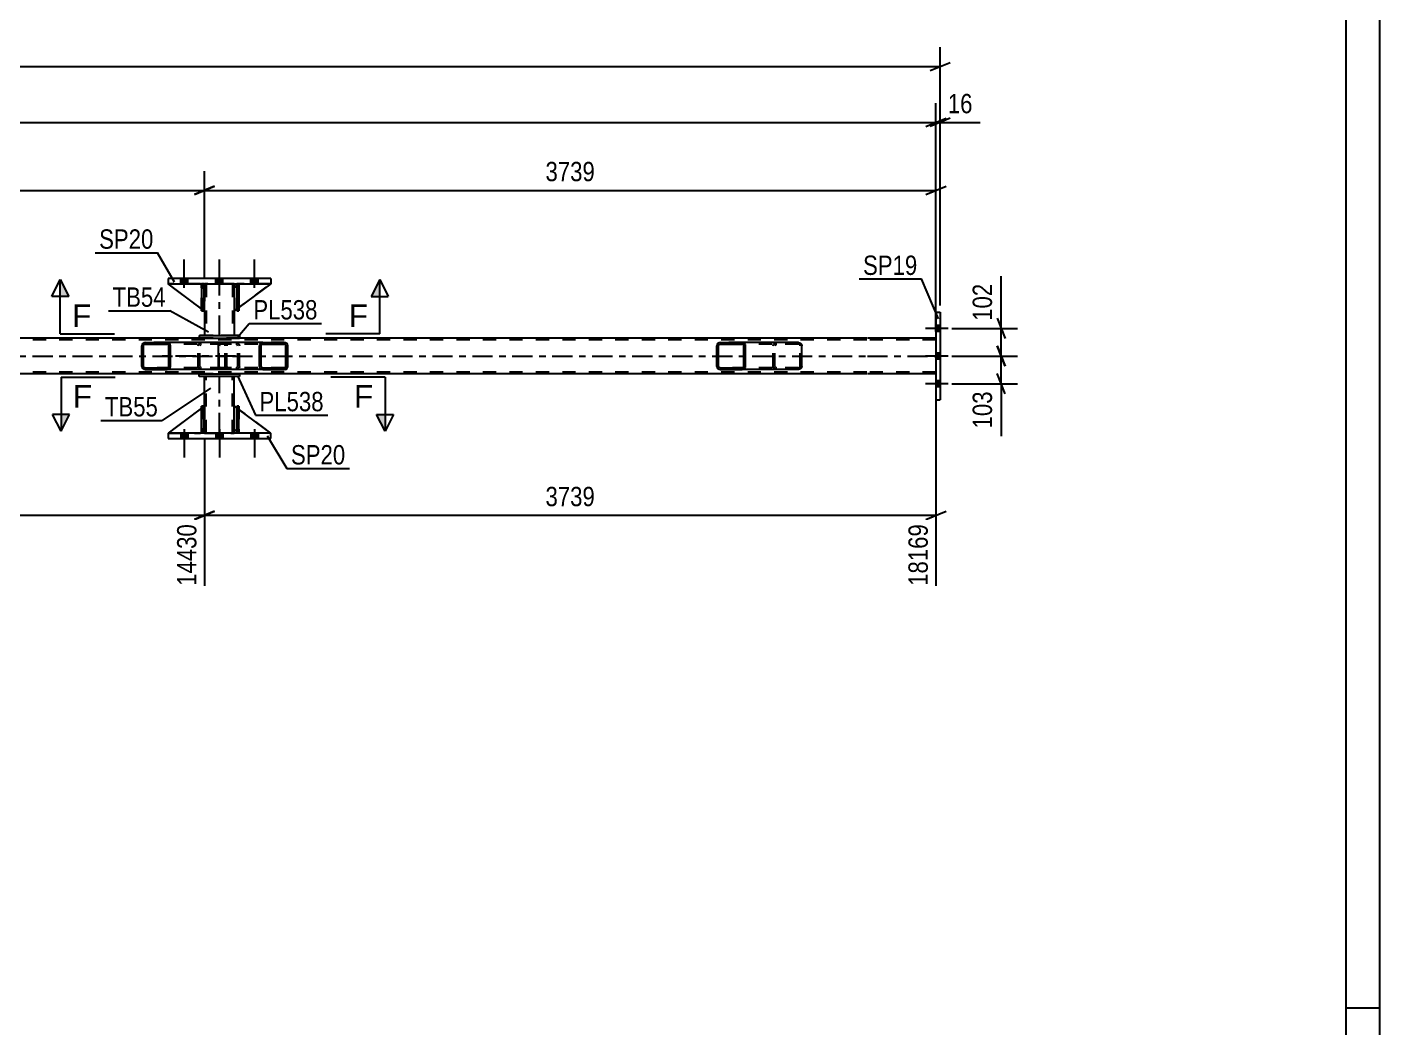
# Model space of a CAD drawing. Header units: millimetres. Extents: x 0 to 841, y 0 to 594.
# Drawn here: x 640.7 to 841, y 146.1 to 294.2 of the extents above; entities that cross this region are included whole.
import ezdxf

# ---------------------------------------------------------------- set-up
doc = ezdxf.new("R2010")
doc.units = ezdxf.units.MM
doc.linetypes.add('DXK_LINE_DOT2', pattern=[3.9198, 1.9599, -1.9599])
doc.linetypes.add('DXK_LINE_DOT3', pattern=[5.9187, 2.979, -0.9799, 0.9799, -0.9799])
doc.styles.add('Arial', font='ARIAL.TTF', dxfattribs={"height": 0.2})
doc.styles.add('Arial Narrow', font='ARIALN.TTF', dxfattribs={"height": 0.2})

# ---------------------------------------------------------------- blocks, each defined once
blk = doc.blocks.new('Unknown-814735532-1133')
at = {"color": 5, "linetype": 'Continuous'}
for p, q in [((841, 0), (841, 594)), ((836, 5), (836, 589)), ((841, 149), (836, 149))]:
    blk.add_line(p, q, dxfattribs=at)
blk = doc.blocks.new('Part-814735532-2934 - 2738')
at = {"color": 7, "linetype": 'DXK_LINE_DOT2'}
for p, q in [((671.75, 255.59), (671.75, 256.19)), ((671.75, 256.19), (671.75, 256.19)), ((671.75, 256.19), (671.75, 252.19)), ((672.07, 256.19), (671.75, 256.19)), ((671.75, 252.19), (671.75, 255.59)), ((671.75, 255.59), (672.07, 255.59)), ((672.07, 255.59), (672.07, 256.19)), ((672.07, 252.19), (672.07, 256.19)), ((672.07, 255.59), (672.07, 252.19)), ((671.75, 252.19), (672.07, 252.19))]:
    blk.add_line(p, q, dxfattribs=at)
blk = doc.blocks.new('Part-814735532-2932 - 2738')
at = {"color": 2, "linetype": 'Continuous'}
for p, q in [((672.07, 256.19), (671.75, 256.19)), ((671.75, 256.19), (671.75, 252.19)), ((672.07, 256.19), (672.07, 256.19)), ((672.07, 256.19), (672.07, 252.19)), ((672.07, 252.19), (671.75, 252.19))]:
    blk.add_line(p, q, dxfattribs=at)
at = {"color": 7, "linetype": 'DXK_LINE_DOT2'}
for p, q in [((671.75, 255.59), (671.75, 256.19)), ((672.07, 255.59), (671.75, 255.59)), ((671.75, 255.59), (671.75, 252.19)), ((672.07, 255.59), (672.07, 256.19)), ((672.07, 256.19), (672.07, 256.19)), ((672.07, 252.19), (672.07, 255.59))]:
    blk.add_line(p, q, dxfattribs=at)
blk = doc.blocks.new('Part-814735532-2886 - 2738')
at = {"linetype": 'Continuous'}
h = blk.add_hatch(dxfattribs=at)
h.set_pattern_fill('', scale=0.7, style=0, pattern_type=0)
h.set_pattern_definition([(45, (679.2664, 247.2125), (-1.57154, 1.57154), [])])
h.paths.add_polyline_path([(679.3, 247.03), (679.27, 247.21), (679.16, 247.37), (678.99, 247.47), (678.8, 247.51), (675.62, 247.51), (675.43, 247.47), (675.26, 247.37), (675.15, 247.21), (675.11, 247.03), (675.11, 243.99), (675.15, 243.81), (675.26, 243.65), (675.43, 243.55), (675.62, 243.51), (678.8, 243.51), (678.99, 243.55), (679.16, 243.65), (679.27, 243.81), (679.3, 243.99)])
h.paths.add_polyline_path([(679.03, 243.9), (678.98, 243.82), (678.9, 243.77), (678.8, 243.75), (675.62, 243.75), (675.52, 243.77), (675.44, 243.82), (675.39, 243.9), (675.37, 243.99), (675.37, 247.03), (675.39, 247.12), (675.44, 247.2), (675.52, 247.25), (675.62, 247.27), (678.8, 247.27), (678.9, 247.25), (678.98, 247.2), (679.03, 247.12), (679.05, 247.03), (679.05, 243.99)])
at = {"color": 2, "linetype": 'Continuous'}
for p, q in [((669.05, 247.03), (669.07, 247.21)), ((669.05, 243.99), (669.05, 247.03)), ((669.07, 247.21), (669.13, 247.37)), ((669.13, 247.37), (669.21, 247.47)), ((669.21, 247.47), (669.32, 247.51)), ((675.62, 247.51), (669.32, 247.51)), ((675.15, 247.21), (675.11, 247.03)), ((675.11, 243.99), (675.11, 247.03)), ((675.37, 247.03), (675.39, 247.12)), ((675.37, 243.99), (675.37, 247.03)), ((675.39, 247.12), (675.44, 247.2)), ((675.62, 247.51), (675.43, 247.47)), ((675.44, 247.2), (675.52, 247.25)), ((675.52, 247.25), (675.62, 247.27)), ((675.62, 247.51), (678.8, 247.51)), ((675.62, 247.27), (678.8, 247.27)), ((678.99, 247.47), (678.8, 247.51)), ((678.8, 247.27), (678.9, 247.25)), ((678.9, 247.25), (678.98, 247.2)), ((678.98, 247.2), (679.03, 247.12)), ((679.03, 247.12), (679.05, 247.03)), ((679.05, 243.99), (679.05, 247.03)), ((679.3, 247.03), (679.27, 247.21)), ((679.3, 243.99), (679.3, 247.03)), ((669.07, 243.81), (669.05, 243.99)), ((669.13, 243.65), (669.07, 243.81)), ((669.21, 243.55), (669.13, 243.65)), ((669.32, 243.51), (669.21, 243.55)), ((675.62, 243.51), (669.32, 243.51)), ((675.11, 243.99), (675.15, 243.81)), ((675.39, 243.9), (675.37, 243.99)), ((675.44, 243.82), (675.39, 243.9)), ((675.43, 243.55), (675.62, 243.51)), ((675.52, 243.77), (675.44, 243.82)), ((675.62, 243.75), (675.52, 243.77)), ((675.62, 243.75), (678.8, 243.75)), ((675.62, 243.51), (678.8, 243.51)), ((678.9, 243.77), (678.8, 243.75)), ((678.8, 243.51), (678.99, 243.55)), ((678.98, 243.82), (678.9, 243.77)), ((679.03, 243.9), (678.98, 243.82)), ((679.05, 243.99), (679.03, 243.9)), ((679.27, 243.81), (679.3, 243.99))]:
    blk.add_line(p, q, dxfattribs=at)
at = {"color": 7, "linetype": 'DXK_LINE_DOT2'}
for p, q in [((669.19, 247.12), (669.18, 247.03)), ((669.18, 243.99), (669.18, 247.03)), ((669.22, 247.2), (669.19, 247.12)), ((669.27, 247.25), (669.22, 247.2)), ((669.32, 247.27), (669.27, 247.25)), ((678.8, 247.27), (669.32, 247.27)), ((670.31, 247.27), (670.31, 247.51)), ((671.65, 247.51), (671.84, 247.47)), ((671.75, 247.25), (671.65, 247.27)), ((671.83, 247.2), (671.75, 247.25)), ((671.88, 247.12), (671.83, 247.2)), ((671.9, 247.03), (671.88, 247.12)), ((671.9, 243.99), (671.9, 247.03)), ((672.12, 247.21), (672.15, 247.03)), ((672.15, 243.99), (672.15, 247.03)), ((678.8, 247.51), (675.62, 247.51)), ((669.18, 243.99), (669.19, 243.9)), ((669.19, 243.9), (669.22, 243.82)), ((669.22, 243.82), (669.27, 243.77)), ((669.27, 243.77), (669.32, 243.75)), ((678.8, 243.75), (669.32, 243.75)), ((670.31, 243.51), (670.31, 243.75)), ((671.65, 243.75), (671.75, 243.77)), ((671.84, 243.55), (671.65, 243.51)), ((671.75, 243.77), (671.83, 243.82)), ((671.83, 243.82), (671.88, 243.9)), ((671.88, 243.9), (671.9, 243.99)), ((672.15, 243.99), (672.12, 243.81)), ((678.8, 243.51), (675.62, 243.51))]:
    blk.add_line(p, q, dxfattribs=at)
for centre, start, end in [((671.67, 247.01), 23.8494, 68.8059), ((671.67, 244), 291.1941, 336.1506)]:
    blk.add_arc(centre, 0.492, start, end, dxfattribs=at)
at = {"color": 2, "linetype": 'Continuous'}
for centre, start, end in [((675.6, 247.01), 111.1941, 156.1506), ((678.82, 247.01), 23.8494, 68.8059), ((675.6, 244), 203.8494, 248.8059), ((678.82, 244), 291.1941, 336.1506)]:
    blk.add_arc(centre, 0.492, start, end, dxfattribs=at)
blk = doc.blocks.new('Part-814735532-2838 - 2738')
at = {"color": 2, "linetype": 'Continuous'}
for p, q in [((666.99, 256.19), (666.99, 255.59)), ((671.39, 256.19), (671.39, 255.59)), ((666.99, 252.19), (666.99, 248.55)), ((671.39, 252.19), (671.39, 248.55))]:
    blk.add_line(p, q, dxfattribs=at)
at = {"color": 7, "linetype": 'DXK_LINE_DOT2'}
for p, q in [((671.39, 256.19), (666.99, 256.19)), ((666.99, 255.59), (666.99, 252.19)), ((667.23, 256.19), (667.23, 248.55)), ((671.15, 256.19), (671.15, 248.55)), ((671.39, 255.59), (671.39, 252.19)), ((671.39, 248.55), (666.99, 248.55))]:
    blk.add_line(p, q, dxfattribs=at)
at = {"color": 7, "linetype": 'DXK_LINE_DOT3'}
blk.add_line((669.19, 248.55), (669.19, 256.19), dxfattribs=at)
blk = doc.blocks.new('Part-814735532-2853 - 2738')
at = {"linetype": 'Continuous'}
h = blk.add_hatch(dxfattribs=at)
h.set_pattern_fill('', scale=0.7, style=0, pattern_type=0)
h.set_pattern_definition([(45, (747.0559, 247.2125), (-1.57154, 1.57154), [])])
h.paths.add_polyline_path([(747.09, 247.03), (747.06, 247.21), (746.95, 247.37), (746.78, 247.47), (746.58, 247.51), (743.35, 247.51), (743.15, 247.47), (742.99, 247.37), (742.88, 247.21), (742.84, 247.03), (742.84, 243.99), (742.88, 243.81), (742.99, 243.65), (743.15, 243.55), (743.35, 243.51), (746.58, 243.51), (746.78, 243.55), (746.95, 243.65), (747.06, 243.81), (747.09, 243.99)])
h.paths.add_polyline_path([(746.82, 243.9), (746.76, 243.82), (746.68, 243.77), (746.58, 243.75), (743.35, 243.75), (743.25, 243.77), (743.17, 243.82), (743.11, 243.9), (743.09, 243.99), (743.09, 247.03), (743.11, 247.12), (743.17, 247.2), (743.25, 247.25), (743.35, 247.27), (746.58, 247.27), (746.68, 247.25), (746.76, 247.2), (746.82, 247.12), (746.84, 247.03), (746.84, 243.99)])
at = {"color": 2, "linetype": 'Continuous'}
for p, q in [((742.88, 247.21), (742.84, 247.03)), ((742.84, 243.99), (742.84, 247.03)), ((743.09, 247.03), (743.11, 247.12)), ((743.09, 243.99), (743.09, 247.03)), ((743.11, 247.12), (743.17, 247.2)), ((743.35, 247.51), (743.15, 247.47)), ((743.17, 247.2), (743.25, 247.25)), ((743.25, 247.25), (743.35, 247.27)), ((743.35, 247.51), (746.58, 247.51)), ((743.35, 247.27), (746.58, 247.27)), ((754.93, 247.51), (746.58, 247.51)), ((746.78, 247.47), (746.58, 247.51)), ((746.58, 247.27), (746.68, 247.25)), ((746.68, 247.25), (746.76, 247.2)), ((746.76, 247.2), (746.82, 247.12)), ((746.82, 247.12), (746.84, 247.03)), ((746.84, 243.99), (746.84, 247.03)), ((747.09, 247.03), (747.06, 247.21)), ((747.09, 243.99), (747.09, 247.03)), ((754.93, 247.51), (755.13, 247.47)), ((755.41, 247.21), (755.44, 247.03)), ((755.44, 243.99), (755.44, 247.03)), ((742.84, 243.99), (742.88, 243.81)), ((743.11, 243.9), (743.09, 243.99)), ((743.17, 243.82), (743.11, 243.9)), ((743.15, 243.55), (743.35, 243.51)), ((743.25, 243.77), (743.17, 243.82)), ((743.35, 243.75), (743.25, 243.77)), ((743.35, 243.75), (746.58, 243.75)), ((743.35, 243.51), (746.58, 243.51)), ((746.68, 243.77), (746.58, 243.75)), ((746.58, 243.51), (746.78, 243.55)), ((754.93, 243.51), (746.58, 243.51)), ((746.76, 243.82), (746.68, 243.77)), ((746.82, 243.9), (746.76, 243.82)), ((746.84, 243.99), (746.82, 243.9)), ((747.06, 243.81), (747.09, 243.99)), ((755.13, 243.55), (754.93, 243.51)), ((755.44, 243.99), (755.41, 243.81))]:
    blk.add_line(p, q, dxfattribs=at)
at = {"color": 7, "linetype": 'DXK_LINE_DOT2'}
for p, q in [((746.58, 247.51), (743.35, 247.51)), ((754.93, 247.27), (743.35, 247.27)), ((751.19, 247.03), (751.23, 247.21)), ((751.19, 243.99), (751.19, 247.03)), ((751.46, 247.12), (751.44, 247.03)), ((751.44, 243.99), (751.44, 247.03)), ((751.52, 247.2), (751.46, 247.12)), ((751.5, 247.47), (751.7, 247.51)), ((751.52, 247.2), (751.54, 247.21)), ((751.54, 247.21), (751.6, 247.25)), ((751.6, 247.25), (751.7, 247.27)), ((755.03, 247.25), (754.93, 247.27)), ((755.11, 247.2), (755.03, 247.25)), ((755.17, 247.12), (755.11, 247.2)), ((755.19, 247.03), (755.17, 247.12)), ((755.19, 243.99), (755.19, 247.03)), ((754.93, 243.75), (743.35, 243.75)), ((746.58, 243.51), (743.35, 243.51)), ((751.23, 243.81), (751.19, 243.99)), ((751.44, 243.99), (751.46, 243.9)), ((751.46, 243.9), (751.52, 243.82)), ((751.7, 243.51), (751.5, 243.55)), ((751.52, 243.82), (751.6, 243.77)), ((751.6, 243.77), (751.7, 243.75)), ((754.93, 243.75), (755.03, 243.77)), ((755.03, 243.77), (755.11, 243.82)), ((755.11, 243.82), (755.17, 243.9)), ((755.17, 243.9), (755.19, 243.99))]:
    blk.add_line(p, q, dxfattribs=at)
at = {"color": 2, "linetype": 'Continuous'}
for centre, start, end in [((743.33, 247.01), 110.7583, 155.68), ((746.6, 247.01), 24.32, 69.2417), ((754.95, 247.01), 24.32, 69.2417), ((743.33, 244.01), 204.32, 249.2417), ((746.6, 244.01), 290.7583, 335.68), ((754.95, 244.01), 290.7583, 335.68)]:
    blk.add_arc(centre, 0.496, start, end, dxfattribs=at)
at = {"color": 7, "linetype": 'DXK_LINE_DOT2'}
for centre, start, end in [((751.68, 247.01), 110.7583, 155.68), ((751.68, 244.01), 204.32, 249.2417)]:
    blk.add_arc(centre, 0.496, start, end, dxfattribs=at)
blk = doc.blocks.new('Part-814735532-2857 - 2738')
at = {"linetype": 'Continuous'}
h = blk.add_hatch(dxfattribs=at)
h.set_pattern_fill('', scale=0.7, style=0, pattern_type=0)
h.set_pattern_definition([(45, (661.9217, 247.2125), (-1.57154, 1.57154), [])])
h.paths.add_polyline_path([(661.96, 247.03), (661.92, 247.21), (661.81, 247.37), (661.65, 247.47), (661.45, 247.51), (658.21, 247.51), (658.02, 247.47), (657.85, 247.37), (657.74, 247.21), (657.7, 247.03), (657.7, 243.99), (657.74, 243.81), (657.85, 243.65), (658.02, 243.55), (658.21, 243.51), (661.45, 243.51), (661.65, 243.55), (661.81, 243.65), (661.92, 243.81), (661.96, 243.99)])
h.paths.add_polyline_path([(661.69, 243.9), (661.63, 243.82), (661.55, 243.77), (661.45, 243.75), (658.21, 243.75), (658.12, 243.77), (658.03, 243.82), (657.98, 243.9), (657.96, 243.99), (657.96, 247.03), (657.98, 247.12), (658.03, 247.2), (658.12, 247.25), (658.21, 247.27), (661.45, 247.27), (661.55, 247.25), (661.63, 247.2), (661.69, 247.12), (661.71, 247.03), (661.71, 243.99)])
at = {"color": 2, "linetype": 'Continuous'}
for p, q in [((657.74, 247.21), (657.7, 247.03)), ((657.7, 243.99), (657.7, 247.03)), ((657.96, 247.03), (657.98, 247.12)), ((657.96, 243.99), (657.96, 247.03)), ((657.98, 247.12), (658.03, 247.2)), ((658.21, 247.51), (658.02, 247.47)), ((658.03, 247.2), (658.12, 247.25)), ((658.12, 247.25), (658.21, 247.27)), ((658.21, 247.51), (661.45, 247.51)), ((658.21, 247.27), (661.45, 247.27)), ((669.32, 247.51), (661.45, 247.51)), ((661.65, 247.47), (661.45, 247.51)), ((661.45, 247.27), (661.55, 247.25)), ((661.55, 247.25), (661.63, 247.2)), ((661.63, 247.2), (661.69, 247.12)), ((661.69, 247.12), (661.71, 247.03)), ((661.71, 243.99), (661.71, 247.03)), ((661.96, 247.03), (661.92, 247.21)), ((661.96, 243.99), (661.96, 247.03)), ((657.7, 243.99), (657.74, 243.81)), ((657.98, 243.9), (657.96, 243.99)), ((658.03, 243.82), (657.98, 243.9)), ((658.02, 243.55), (658.21, 243.51)), ((658.12, 243.77), (658.03, 243.82)), ((658.21, 243.75), (658.12, 243.77)), ((658.21, 243.75), (661.45, 243.75)), ((658.21, 243.51), (661.45, 243.51)), ((661.55, 243.77), (661.45, 243.75)), ((661.45, 243.51), (661.65, 243.55)), ((669.32, 243.51), (661.45, 243.51)), ((661.63, 243.82), (661.55, 243.77)), ((661.69, 243.9), (661.63, 243.82)), ((661.71, 243.99), (661.69, 243.9)), ((661.92, 243.81), (661.96, 243.99))]:
    blk.add_line(p, q, dxfattribs=at)
at = {"color": 7, "linetype": 'DXK_LINE_DOT2'}
for p, q in [((661.45, 247.51), (658.21, 247.51)), ((669.8, 247.27), (658.21, 247.27)), ((666.05, 247.03), (666.09, 247.21)), ((666.05, 243.99), (666.05, 247.03)), ((666.33, 247.12), (666.31, 247.03)), ((666.31, 243.99), (666.31, 247.03)), ((666.38, 247.2), (666.33, 247.12)), ((666.37, 247.47), (666.56, 247.51)), ((666.47, 247.25), (666.38, 247.2)), ((666.56, 247.27), (666.47, 247.25)), ((669.8, 247.51), (669.32, 247.51)), ((669.8, 247.51), (669.99, 247.47)), ((669.9, 247.25), (669.8, 247.27)), ((669.98, 247.2), (669.9, 247.25)), ((670.03, 247.12), (669.98, 247.2)), ((670.05, 247.03), (670.03, 247.12)), ((670.05, 243.99), (670.05, 247.03)), ((670.27, 247.21), (670.31, 247.03)), ((670.31, 243.99), (670.31, 247.03)), ((669.8, 243.75), (658.21, 243.75)), ((661.45, 243.51), (658.21, 243.51)), ((666.09, 243.81), (666.05, 243.99)), ((666.31, 243.99), (666.33, 243.9)), ((666.33, 243.9), (666.38, 243.82)), ((666.56, 243.51), (666.37, 243.55)), ((666.38, 243.82), (666.47, 243.77)), ((666.47, 243.77), (666.56, 243.75)), ((669.8, 243.51), (669.32, 243.51)), ((669.8, 243.75), (669.9, 243.77)), ((669.99, 243.55), (669.8, 243.51)), ((669.9, 243.77), (669.98, 243.82)), ((669.98, 243.82), (670.03, 243.9)), ((670.03, 243.9), (670.05, 243.99)), ((670.31, 243.99), (670.27, 243.81))]:
    blk.add_line(p, q, dxfattribs=at)
at = {"color": 7, "linetype": 'DXK_LINE_DOT3'}
blk.add_line((671.6, 245.51), (659.83, 245.51), dxfattribs=at)
at = {"color": 2, "linetype": 'Continuous'}
for centre, start, end in [((658.2, 247.01), 110.7583, 155.68), ((661.47, 247.01), 24.32, 69.2417), ((658.2, 244.01), 204.32, 249.2417), ((661.47, 244.01), 290.7583, 335.68)]:
    blk.add_arc(centre, 0.496, start, end, dxfattribs=at)
at = {"color": 7, "linetype": 'DXK_LINE_DOT2'}
for centre, start, end in [((666.54, 247.01), 110.7583, 155.68), ((669.82, 247.01), 24.32, 69.2417), ((666.54, 244.01), 204.32, 249.2417), ((669.82, 244.01), 290.7583, 335.68)]:
    blk.add_arc(centre, 0.496, start, end, dxfattribs=at)
blk = doc.blocks.new('Part-814735532-2913 - 2738')
at = {"color": 2, "linetype": 'Continuous'}
for p, q in [((775.26, 252.01), (775.9, 252.01)), ((775.26, 252.01), (775.26, 239.01)), ((775.9, 252.01), (775.9, 239.01)), ((775.26, 239.01), (775.9, 239.01))]:
    blk.add_line(p, q, dxfattribs=at)
blk = doc.blocks.new('Part-814735532-2919 - 2738')
at = {"color": 7, "linetype": 'DXK_LINE_DOT2'}
for p, q in [((666.87, 238.11), (666.55, 238.11)), ((666.55, 234.71), (666.55, 238.11)), ((666.55, 234.11), (666.55, 238.11)), ((666.87, 238.11), (666.87, 234.71)), ((666.87, 234.11), (666.87, 238.11)), ((666.87, 234.71), (666.55, 234.71)), ((666.55, 234.11), (666.55, 234.71)), ((666.87, 234.71), (666.87, 234.11)), ((666.87, 234.11), (666.55, 234.11)), ((666.87, 234.11), (666.87, 234.11))]:
    blk.add_line(p, q, dxfattribs=at)
blk = doc.blocks.new('Part-814735532-2922 - 2738')
at = {"color": 2, "linetype": 'Continuous'}
for p, q in [((671.75, 255.94), (671.39, 255.59)), ((671.39, 255.59), (671.39, 252.19)), ((676.79, 256.19), (672.07, 252.69)), ((671.75, 252.45), (671.39, 252.19))]:
    blk.add_line(p, q, dxfattribs=at)
at = {"color": 7, "linetype": 'DXK_LINE_DOT2'}
for p, q in [((671.99, 256.19), (671.75, 255.94)), ((676.79, 256.19), (671.99, 256.19)), ((672.07, 252.69), (671.75, 252.45))]:
    blk.add_line(p, q, dxfattribs=at)
blk = doc.blocks.new('Part-814735532-2925 - 2738')
at = {"color": 7, "linetype": 'DXK_LINE_DOT2'}
for p, q in [((671.99, 256.19), (671.39, 255.59)), ((671.39, 252.19), (676.79, 256.19)), ((671.39, 255.59), (671.39, 252.19)), ((676.79, 256.19), (671.99, 256.19))]:
    blk.add_line(p, q, dxfattribs=at)
blk = doc.blocks.new('Part-814735532-2928 - 2738')
at = {"color": 2, "linetype": 'Continuous'}
for p, q in [((666.55, 252.52), (661.59, 256.19)), ((666.55, 256.04), (666.39, 256.19)), ((666.99, 255.59), (666.87, 255.72)), ((666.99, 255.59), (666.99, 255.59)), ((666.99, 252.19), (666.99, 255.59)), ((666.87, 252.28), (666.99, 252.19)), ((666.99, 252.19), (666.99, 252.19))]:
    blk.add_line(p, q, dxfattribs=at)
at = {"color": 7, "linetype": 'DXK_LINE_DOT2'}
for p, q in [((666.39, 256.19), (661.59, 256.19)), ((666.39, 256.19), (666.99, 255.59)), ((666.87, 255.72), (666.55, 256.04)), ((666.99, 255.59), (666.99, 252.19)), ((666.87, 252.28), (666.55, 252.52))]:
    blk.add_line(p, q, dxfattribs=at)
blk = doc.blocks.new('Part-814735532-2931 - 2738')
at = {"color": 7, "linetype": 'DXK_LINE_DOT2'}
for p, q in [((666.99, 252.19), (661.59, 256.19)), ((661.59, 256.19), (666.39, 256.19)), ((666.39, 256.19), (666.99, 255.59)), ((666.99, 255.59), (666.39, 256.19)), ((666.99, 255.59), (666.99, 252.19)), ((666.99, 255.59), (666.99, 255.59)), ((666.99, 255.59), (666.99, 252.19))]:
    blk.add_line(p, q, dxfattribs=at)
blk = doc.blocks.new('Part-814735532-2933 - 2738')
at = {"color": 2, "linetype": 'Continuous'}
for p, q in [((666.87, 256.19), (666.55, 256.19)), ((666.55, 256.19), (666.55, 252.19)), ((666.87, 256.19), (666.87, 256.19)), ((666.87, 256.19), (666.87, 252.19)), ((666.87, 252.19), (666.55, 252.19))]:
    blk.add_line(p, q, dxfattribs=at)
at = {"color": 7, "linetype": 'DXK_LINE_DOT2'}
for p, q in [((666.55, 255.59), (666.55, 256.19)), ((666.87, 255.59), (666.55, 255.59)), ((666.55, 255.59), (666.55, 252.19)), ((666.87, 255.59), (666.87, 256.19)), ((666.87, 256.19), (666.87, 256.19)), ((666.87, 252.19), (666.87, 255.59))]:
    blk.add_line(p, q, dxfattribs=at)
blk = doc.blocks.new('Part-814735532-2935 - 2738')
at = {"color": 7, "linetype": 'DXK_LINE_DOT2'}
for p, q in [((666.55, 255.59), (666.55, 256.19)), ((666.55, 256.19), (666.55, 256.19)), ((666.55, 256.19), (666.55, 252.19)), ((666.87, 256.19), (666.55, 256.19)), ((666.55, 252.19), (666.55, 255.59)), ((666.55, 255.59), (666.87, 255.59)), ((666.87, 255.59), (666.87, 256.19)), ((666.87, 252.19), (666.87, 256.19)), ((666.87, 255.59), (666.87, 252.19)), ((666.55, 252.19), (666.87, 252.19))]:
    blk.add_line(p, q, dxfattribs=at)
blk = doc.blocks.new('Part-814735532-2940 - 2738')
at = {"color": 2, "linetype": 'Continuous'}
for p, q in [((666.99, 238.11), (666.99, 242.47)), ((671.39, 238.11), (671.39, 242.47)), ((666.99, 234.11), (666.99, 234.71)), ((671.39, 234.11), (671.39, 234.71))]:
    blk.add_line(p, q, dxfattribs=at)
at = {"color": 7, "linetype": 'DXK_LINE_DOT2'}
for p, q in [((671.39, 242.47), (666.99, 242.47)), ((667.23, 234.11), (667.23, 242.47)), ((671.15, 234.11), (671.15, 242.47)), ((666.99, 234.71), (666.99, 238.11)), ((671.39, 234.71), (671.39, 238.11)), ((666.99, 234.11), (671.39, 234.11))]:
    blk.add_line(p, q, dxfattribs=at)
at = {"color": 7, "linetype": 'DXK_LINE_DOT3'}
blk.add_line((669.19, 234.11), (669.19, 242.47), dxfattribs=at)
blk = doc.blocks.new('Part-814735532-2945 - 2738')
at = {"color": 2, "linetype": 'Continuous'}
for p, q in [((666.19, 242.87), (672.19, 242.87)), ((666.19, 242.47), (666.19, 242.87)), ((672.19, 242.47), (666.19, 242.47)), ((672.19, 242.87), (672.19, 242.47))]:
    blk.add_line(p, q, dxfattribs=at)
blk = doc.blocks.new('Part-814735532-2950 - 2738')
at = {"color": 2, "linetype": 'Continuous'}
for p, q in [((666.19, 248.55), (672.19, 248.55)), ((666.19, 248.55), (666.19, 248.15)), ((672.19, 248.55), (672.19, 248.15)), ((666.19, 248.15), (672.19, 248.15))]:
    blk.add_line(p, q, dxfattribs=at)
at = {"color": 7, "linetype": 'DXK_LINE_DOT2'}
for p, q in [((666.19, 248.55), (666.19, 248.55)), ((672.19, 248.55), (666.19, 248.55)), ((672.19, 248.55), (672.19, 248.55)), ((666.19, 248.15), (672.19, 248.15))]:
    blk.add_line(p, q, dxfattribs=at)
blk = doc.blocks.new('Part-814735532-2953 - 2738')
at = {"color": 7, "linetype": 'DXK_LINE_DOT2'}
for p, q in [((671.39, 234.71), (671.39, 238.11)), ((671.39, 238.11), (676.79, 234.11)), ((671.99, 234.11), (671.39, 234.71)), ((676.79, 234.11), (671.99, 234.11))]:
    blk.add_line(p, q, dxfattribs=at)
blk = doc.blocks.new('Part-814735532-2956 - 2738')
at = {"color": 2, "linetype": 'Continuous'}
for p, q in [((666.55, 237.78), (661.59, 234.11)), ((666.99, 238.11), (666.87, 238.02)), ((666.99, 234.71), (666.99, 238.11)), ((666.99, 234.71), (666.87, 234.58)), ((666.99, 234.71), (666.99, 234.71)), ((666.55, 234.26), (666.39, 234.11))]:
    blk.add_line(p, q, dxfattribs=at)
at = {"color": 7, "linetype": 'DXK_LINE_DOT2'}
for p, q in [((666.87, 238.02), (666.55, 237.78)), ((666.99, 234.71), (666.99, 238.11)), ((666.99, 234.71), (666.39, 234.11)), ((666.87, 234.58), (666.55, 234.26)), ((661.59, 234.11), (666.39, 234.11))]:
    blk.add_line(p, q, dxfattribs=at)
blk = doc.blocks.new('Part-814735532-2959 - 2738')
at = {"color": 7, "linetype": 'DXK_LINE_DOT2'}
for p, q in [((666.99, 238.11), (661.59, 234.11)), ((666.99, 234.71), (666.99, 238.11)), ((666.99, 238.11), (666.99, 234.71)), ((666.39, 234.11), (666.99, 234.71)), ((666.99, 234.71), (666.39, 234.11)), ((666.99, 234.71), (666.99, 234.71)), ((661.59, 234.11), (666.39, 234.11))]:
    blk.add_line(p, q, dxfattribs=at)
blk = doc.blocks.new('Part-814735532-2960 - 2738')
at = {"color": 2, "linetype": 'Continuous'}
for p, q in [((671.75, 234.11), (671.75, 238.11)), ((671.75, 238.11), (672.07, 238.11)), ((672.07, 234.11), (672.07, 238.11)), ((671.75, 234.11), (671.75, 234.11)), ((672.07, 234.11), (671.75, 234.11))]:
    blk.add_line(p, q, dxfattribs=at)
at = {"color": 7, "linetype": 'DXK_LINE_DOT2'}
for p, q in [((671.75, 238.11), (671.75, 234.71)), ((672.07, 234.71), (672.07, 238.11)), ((671.75, 234.71), (671.75, 234.11)), ((671.75, 234.71), (672.07, 234.71)), ((672.07, 234.11), (672.07, 234.71)), ((672.07, 234.11), (672.07, 234.11))]:
    blk.add_line(p, q, dxfattribs=at)
blk = doc.blocks.new('Part-814735532-2961 - 2738')
at = {"color": 2, "linetype": 'Continuous'}
for p, q in [((666.55, 234.11), (666.55, 238.11)), ((666.55, 238.11), (666.87, 238.11)), ((666.87, 234.11), (666.87, 238.11)), ((666.55, 234.11), (666.55, 234.11)), ((666.87, 234.11), (666.55, 234.11))]:
    blk.add_line(p, q, dxfattribs=at)
at = {"color": 7, "linetype": 'DXK_LINE_DOT2'}
for p, q in [((666.55, 238.11), (666.55, 234.71)), ((666.87, 234.71), (666.87, 238.11)), ((666.55, 234.71), (666.55, 234.11)), ((666.55, 234.71), (666.87, 234.71)), ((666.87, 234.11), (666.87, 234.71)), ((666.87, 234.11), (666.87, 234.11))]:
    blk.add_line(p, q, dxfattribs=at)
blk = doc.blocks.new('Part-814735532-2962 - 2738')
at = {"color": 7, "linetype": 'DXK_LINE_DOT2'}
for p, q in [((672.07, 238.11), (671.75, 238.11)), ((671.75, 234.71), (671.75, 238.11)), ((671.75, 234.11), (671.75, 238.11)), ((672.07, 238.11), (672.07, 234.71)), ((672.07, 234.11), (672.07, 238.11)), ((672.07, 234.71), (671.75, 234.71)), ((671.75, 234.11), (671.75, 234.71)), ((672.07, 234.71), (672.07, 234.11)), ((672.07, 234.11), (671.75, 234.11)), ((672.07, 234.11), (672.07, 234.11))]:
    blk.add_line(p, q, dxfattribs=at)
blk = doc.blocks.new('Part-814735532-2967 - 2738')
at = {"color": 7, "linetype": 'DXK_LINE_DOT2'}
for p, q in [((765.04, 247.91), (102.93, 247.91)), ((672.19, 248.15), (666.19, 248.15)), ((775.26, 247.91), (765.14, 247.91)), ((775.26, 248.15), (775.26, 242.87)), ((765.04, 243.11), (102.93, 243.11)), ((672.19, 242.87), (666.19, 242.87)), ((775.26, 243.11), (765.14, 243.11))]:
    blk.add_line(p, q, dxfattribs=at)
at = {"color": 2, "linetype": 'Continuous'}
for p, q in [((666.19, 248.15), (501.92, 248.15)), ((765.04, 248.15), (672.19, 248.15)), ((775.26, 248.15), (765.14, 248.15)), ((666.19, 242.87), (501.92, 242.87)), ((765.04, 242.87), (672.19, 242.87)), ((775.26, 242.87), (765.14, 242.87))]:
    blk.add_line(p, q, dxfattribs=at)
at = {"color": 7, "linetype": 'DXK_LINE_DOT3'}
for p, q in [((102.93, 245.51), (765.04, 245.51)), ((765.14, 245.51), (775.26, 245.51))]:
    blk.add_line(p, q, dxfattribs=at)
blk = doc.blocks.new('Part-814735532-2974 - 2738')
at = {"color": 2, "linetype": 'Continuous'}
for p, q in [((676.79, 256.99), (661.59, 256.99)), ((661.59, 256.99), (661.59, 256.19)), ((676.79, 256.99), (676.79, 256.19)), ((661.59, 256.19), (676.79, 256.19))]:
    blk.add_line(p, q, dxfattribs=at)
blk = doc.blocks.new('Part-814735532-2979 - 2738')
at = {"color": 2, "linetype": 'Continuous'}
for p, q in [((676.79, 234.11), (661.59, 234.11)), ((661.59, 234.11), (661.59, 233.31)), ((661.59, 233.31), (676.79, 233.31)), ((676.79, 233.31), (676.79, 234.11))]:
    blk.add_line(p, q, dxfattribs=at)
blk = doc.blocks.new('Part-814735532-2982 - 2738')
at = {"color": 2, "linetype": 'Continuous'}
for p, q in [((671.39, 234.71), (671.39, 238.11)), ((671.75, 237.85), (671.39, 238.11)), ((676.79, 234.11), (672.07, 237.61)), ((671.75, 234.36), (671.39, 234.71))]:
    blk.add_line(p, q, dxfattribs=at)
at = {"color": 7, "linetype": 'DXK_LINE_DOT2'}
for p, q in [((672.07, 237.61), (671.75, 237.85)), ((671.99, 234.11), (671.75, 234.36)), ((676.79, 234.11), (671.99, 234.11)), ((676.79, 234.11), (676.79, 234.11)), ((676.79, 234.11), (676.79, 234.11))]:
    blk.add_line(p, q, dxfattribs=at)
blk = doc.blocks.new('Bolt-814735532-3001 - 2738')
at = {"linetype": 'Continuous'}
for points in [[(664.51, 234.11), (663.47, 234.11), (663.47, 233.31), (664.51, 233.31)], [(664.51, 234.11), (663.47, 234.11), (663.47, 233.31), (664.51, 233.31)], [(664.51, 234.11), (663.47, 234.11), (663.47, 233.31), (664.51, 233.31)], [(669.71, 234.11), (668.67, 234.11), (668.67, 233.31), (669.71, 233.31)], [(669.71, 234.11), (668.67, 234.11), (668.67, 233.31), (669.71, 233.31)], [(674.91, 234.11), (673.87, 234.11), (673.87, 233.31), (674.91, 233.31)], [(674.91, 234.11), (673.87, 234.11), (673.87, 233.31), (674.91, 233.31)], [(674.91, 234.11), (673.87, 234.11), (673.87, 233.31), (674.91, 233.31)]]:
    blk.add_hatch(color=1, dxfattribs=at).paths.add_polyline_path(points)
at = {"color": 1, "linetype": 'Continuous'}
for p, q in [((663.99, 234.71), (663.99, 230.51)), ((663.99, 234.71), (663.99, 230.51)), ((663.99, 234.71), (663.99, 230.51)), ((669.19, 234.71), (669.19, 230.51)), ((669.19, 234.71), (669.19, 230.51)), ((674.39, 234.71), (674.39, 230.51)), ((674.39, 234.71), (674.39, 230.51)), ((674.39, 234.71), (674.39, 230.51)), ((663.47, 234.11), (663.47, 233.31)), ((663.47, 234.11), (663.47, 233.31)), ((663.47, 234.11), (663.47, 233.31)), ((664.51, 234.11), (664.51, 233.31)), ((664.51, 234.11), (664.51, 233.31)), ((664.51, 234.11), (664.51, 233.31)), ((668.67, 234.11), (668.67, 233.31)), ((668.67, 234.11), (668.67, 233.31)), ((669.71, 234.11), (669.71, 233.31)), ((669.71, 234.11), (669.71, 233.31)), ((673.87, 234.11), (673.87, 233.31)), ((673.87, 234.11), (673.87, 233.31)), ((673.87, 234.11), (673.87, 233.31)), ((674.91, 234.11), (674.91, 233.31)), ((674.91, 234.11), (674.91, 233.31)), ((674.91, 234.11), (674.91, 233.31))]:
    blk.add_line(p, q, dxfattribs=at)
blk = doc.blocks.new('Bolt-814735532-3002 - 2738')
at = {"linetype": 'Continuous'}
for points in [[(663.47, 256.19), (664.51, 256.19), (664.51, 256.99), (663.47, 256.99)], [(663.47, 256.19), (664.51, 256.19), (664.51, 256.99), (663.47, 256.99)], [(663.47, 256.19), (664.51, 256.19), (664.51, 256.99), (663.47, 256.99)], [(668.67, 256.19), (669.71, 256.19), (669.71, 256.99), (668.67, 256.99)], [(668.67, 256.19), (669.71, 256.19), (669.71, 256.99), (668.67, 256.99)], [(673.87, 256.19), (674.91, 256.19), (674.91, 256.99), (673.87, 256.99)], [(673.87, 256.19), (674.91, 256.19), (674.91, 256.99), (673.87, 256.99)], [(673.87, 256.19), (674.91, 256.19), (674.91, 256.99), (673.87, 256.99)]]:
    blk.add_hatch(color=1, dxfattribs=at).paths.add_polyline_path(points)
at = {"color": 1, "linetype": 'Continuous'}
for p, q in [((663.99, 255.59), (663.99, 259.79)), ((663.99, 255.59), (663.99, 259.79)), ((663.99, 255.59), (663.99, 259.79)), ((669.19, 255.59), (669.19, 259.79)), ((669.19, 255.59), (669.19, 259.79)), ((674.39, 255.59), (674.39, 259.79)), ((674.39, 255.59), (674.39, 259.79)), ((674.39, 255.59), (674.39, 259.79)), ((663.47, 256.19), (663.47, 256.99)), ((663.47, 256.19), (663.47, 256.99)), ((663.47, 256.19), (663.47, 256.99)), ((664.51, 256.19), (664.51, 256.99)), ((664.51, 256.19), (664.51, 256.99)), ((664.51, 256.19), (664.51, 256.99)), ((668.67, 256.19), (668.67, 256.99)), ((668.67, 256.19), (668.67, 256.99)), ((669.71, 256.19), (669.71, 256.99)), ((669.71, 256.19), (669.71, 256.99)), ((673.87, 256.19), (673.87, 256.99)), ((673.87, 256.19), (673.87, 256.99)), ((673.87, 256.19), (673.87, 256.99)), ((674.91, 256.19), (674.91, 256.99)), ((674.91, 256.19), (674.91, 256.99)), ((674.91, 256.19), (674.91, 256.99))]:
    blk.add_line(p, q, dxfattribs=at)
blk = doc.blocks.new('Bolt-814735532-3016 - 2738')
at = {"linetype": 'Continuous'}
for points in [[(775.9, 249.17), (775.9, 250.05), (775.26, 250.05), (775.26, 249.17)], [(775.9, 249.17), (775.9, 250.05), (775.26, 250.05), (775.26, 249.17)], [(775.9, 249.17), (775.9, 250.05), (775.26, 250.05), (775.26, 249.17)], [(775.9, 245.07), (775.9, 245.95), (775.26, 245.95), (775.26, 245.07)], [(775.9, 245.07), (775.9, 245.95), (775.26, 245.95), (775.26, 245.07)], [(775.9, 240.97), (775.9, 241.85), (775.26, 241.85), (775.26, 240.97)], [(775.9, 240.97), (775.9, 241.85), (775.26, 241.85), (775.26, 240.97)], [(775.9, 240.97), (775.9, 241.85), (775.26, 241.85), (775.26, 240.97)]]:
    blk.add_hatch(color=1, dxfattribs=at).paths.add_polyline_path(points)
at = {"color": 1, "linetype": 'Continuous'}
for p, q in [((777.06, 249.61), (773.74, 249.61)), ((777.06, 249.61), (773.74, 249.61)), ((777.06, 249.61), (773.74, 249.61)), ((775.9, 250.05), (775.26, 250.05)), ((775.9, 250.05), (775.26, 250.05)), ((775.9, 250.05), (775.26, 250.05)), ((775.9, 249.17), (775.26, 249.17)), ((775.9, 249.17), (775.26, 249.17)), ((775.9, 249.17), (775.26, 249.17)), ((777.06, 245.51), (773.74, 245.51)), ((777.06, 245.51), (773.74, 245.51)), ((775.9, 245.95), (775.26, 245.95)), ((775.9, 245.95), (775.26, 245.95)), ((775.9, 245.07), (775.26, 245.07)), ((775.9, 245.07), (775.26, 245.07)), ((777.06, 241.41), (773.74, 241.41)), ((777.06, 241.41), (773.74, 241.41)), ((777.06, 241.41), (773.74, 241.41)), ((775.9, 241.85), (775.26, 241.85)), ((775.9, 241.85), (775.26, 241.85)), ((775.9, 241.85), (775.26, 241.85)), ((775.9, 240.97), (775.26, 240.97)), ((775.9, 240.97), (775.26, 240.97)), ((775.9, 240.97), (775.26, 240.97))]:
    blk.add_line(p, q, dxfattribs=at)
blk = doc.blocks.new('StraightDimension-814735532-3163 - 2738')
at = {"color": 7, "linetype": 'Continuous'}
for p, q in [((775.26, 241.87), (775.26, 211.5)), ((666.99, 233.11), (666.99, 211.5)), ((668.49, 222.54), (665.49, 221.34)), ((773.76, 221.34), (776.76, 222.54)), ((666.99, 221.94), (775.26, 221.94))]:
    blk.add_line(p, q, dxfattribs=at)
at = {"color": 0}
blk.add_wipeout([(725.38, 222.69), (725.38, 226.89), (716.87, 226.89), (716.87, 222.69)], dxfattribs=at)
at = {"color": 0, "linetype": 'Continuous'}
blk.add_wipeout([(774.66, 221.24), (770.46, 221.24), (770.46, 210.9), (774.66, 210.9)], dxfattribs=at)
at = {"color": 3, "style": 'Arial Narrow'}
blk.add_text('3739', height=2.863, dxfattribs=at).set_placement((717.47, 223.29))
at = {"color": 3, "linetype": 'Continuous', "style": 'Arial Narrow'}
blk.add_text('18169', height=2.863, rotation=90.0002, dxfattribs=at).set_placement((774.06, 211.5))
blk = doc.blocks.new('StraightDimension-814735532-3142 - 2738')
at = {"color": 7, "linetype": 'Continuous'}
for p, q in [((496.72, 257.19), (496.72, 272.89)), ((666.99, 257.19), (666.99, 272.89)), ((498.22, 270.64), (495.22, 269.44)), ((665.49, 269.44), (668.49, 270.64)), ((496.72, 270.04), (666.99, 270.04))]:
    blk.add_line(p, q, dxfattribs=at)
at = {"color": 0}
blk.add_wipeout([(586.11, 270.79), (586.11, 274.99), (577.6, 274.99), (577.6, 270.79)], dxfattribs=at)
at = {"color": 3, "style": 'Arial Narrow'}
blk.add_text('4257', height=2.863, dxfattribs=at).set_placement((578.2, 271.39))
blk = doc.blocks.new('StraightDimension-814735532-3147 - 2738')
at = {"color": 7, "linetype": 'Continuous'}
for p, q in [((666.99, 257.19), (666.99, 272.89)), ((775.26, 249.15), (775.26, 272.89)), ((668.49, 270.64), (665.49, 269.44)), ((773.76, 269.44), (776.76, 270.64)), ((666.99, 270.04), (775.26, 270.04))]:
    blk.add_line(p, q, dxfattribs=at)
at = {"color": 0}
blk.add_wipeout([(725.38, 270.79), (725.38, 274.99), (716.87, 274.99), (716.87, 270.79)], dxfattribs=at)
at = {"color": 3, "style": 'Arial Narrow'}
blk.add_text('3739', height=2.863, dxfattribs=at).set_placement((717.47, 271.39))
blk = doc.blocks.new('StraightDimension-814735532-3152 - 2738')
at = {"color": 7, "linetype": 'Continuous'}
for p, q in [((775.9, 253.01), (775.9, 291.23)), ((774.4, 287.78), (777.4, 288.98)), ((92.07, 288.38), (775.9, 288.38))]:
    blk.add_line(p, q, dxfattribs=at)
blk = doc.blocks.new('StraightDimension-814735532-3170 - 2738')
at = {"color": 7, "linetype": 'Continuous'}
for p, q in [((496.72, 233.11), (496.72, 211.5)), ((666.99, 233.11), (666.99, 211.5)), ((498.22, 222.54), (495.22, 221.34)), ((665.49, 221.34), (668.49, 222.54)), ((496.72, 221.94), (666.99, 221.94))]:
    blk.add_line(p, q, dxfattribs=at)
at = {"color": 0}
blk.add_wipeout([(586.11, 222.69), (586.11, 226.89), (577.6, 226.89), (577.6, 222.69)], dxfattribs=at)
at = {"color": 0, "linetype": 'Continuous'}
blk.add_wipeout([(666.39, 221.24), (662.19, 221.24), (662.19, 210.9), (666.39, 210.9)], dxfattribs=at)
at = {"color": 3, "style": 'Arial Narrow'}
blk.add_text('4257', height=2.863, dxfattribs=at).set_placement((578.2, 223.29))
at = {"color": 3, "linetype": 'Continuous', "style": 'Arial Narrow'}
blk.add_text('14430', height=2.863, rotation=90.0002, dxfattribs=at).set_placement((665.79, 211.5))
blk = doc.blocks.new('StraightDimension-814735532-7486 - 2738')
at = {"color": 7, "linetype": 'Continuous'}
for p, q in [((775.26, 253.01), (775.26, 282.95)), ((775.9, 253.01), (775.9, 282.95)), ((773.76, 279.5), (776.76, 280.7)), ((777.4, 280.7), (774.4, 279.5)), ((775.26, 280.1), (775.9, 280.1))]:
    blk.add_line(p, q, dxfattribs=at)
at = {"color": 0}
blk.add_wipeout([(781.29, 280.85), (781.29, 285.05), (776.43, 285.05), (776.43, 280.85)], dxfattribs=at)
at = {"color": 7, "linetype": 'Continuous'}
blk.add_line((775.9, 280.1), (781.81, 280.1), dxfattribs=at)
blk.add_line((775.9, 280.1), (781.81, 280.1), dxfattribs=at)
at = {"color": 3, "style": 'Arial Narrow'}
blk.add_text('16', height=2.863, dxfattribs=at).set_placement((777.03, 281.45))
blk = doc.blocks.new('StraightDimension-814735532-7487 - 2738')
at = {"color": 7, "linetype": 'Continuous'}
for p, q in [((775.26, 253.01), (775.26, 282.95)), ((773.76, 279.5), (776.76, 280.7)), ((92.71, 280.1), (775.26, 280.1))]:
    blk.add_line(p, q, dxfattribs=at)
blk = doc.blocks.new('StraightDimension-814735532-12438 - 2738')
at = {"color": 7, "linetype": 'Continuous'}
for p, q in [((784.32, 251.11), (785.52, 248.11)), ((777.63, 249.61), (787.32, 249.61)), ((784.92, 245.51), (784.92, 249.61)), ((785.52, 244.01), (784.32, 247.01)), ((777.63, 245.51), (787.32, 245.51))]:
    blk.add_line(p, q, dxfattribs=at)
at = {"color": 0}
blk.add_wipeout([(784.17, 256.82), (779.97, 256.82), (779.97, 250.13), (784.17, 250.13)], dxfattribs=at)
at = {"color": 7, "linetype": 'Continuous'}
blk.add_line((784.92, 249.61), (784.92, 257.34), dxfattribs=at)
blk.add_line((784.92, 249.61), (784.92, 257.34), dxfattribs=at)
at = {"color": 3, "style": 'Arial Narrow'}
blk.add_text('102', height=2.863, rotation=90.0002, dxfattribs=at).set_placement((783.57, 250.73))
blk = doc.blocks.new('StraightDimension-814735532-12439 - 2738')
at = {"color": 7, "linetype": 'Continuous'}
for p, q in [((784.32, 247.01), (785.52, 244.01)), ((777.63, 245.51), (787.32, 245.51)), ((784.92, 241.41), (784.92, 245.51)), ((785.52, 239.91), (784.32, 242.91)), ((777.63, 241.41), (787.32, 241.41))]:
    blk.add_line(p, q, dxfattribs=at)
at = {"color": 0}
blk.add_wipeout([(784.17, 240.88), (779.97, 240.88), (779.97, 234.2), (784.17, 234.2)], dxfattribs=at)
at = {"color": 7, "linetype": 'Continuous'}
blk.add_line((784.92, 241.41), (784.92, 233.67), dxfattribs=at)
blk.add_line((784.92, 241.41), (784.92, 233.67), dxfattribs=at)
at = {"color": 3, "style": 'Arial Narrow'}
blk.add_text('103', height=2.863, rotation=90.0002, dxfattribs=at).set_placement((783.57, 234.8))
blk = doc.blocks.new('SectionMark-814735532-3250 - 2738')
at = {"color": 6, "linetype": 'Continuous'}
for p, q in [((645.75, 242.38), (645.75, 234.38)), ((693.71, 242.38), (693.71, 234.38)), ((645.75, 234.38), (644.5, 236.88)), ((694.96, 236.88), (693.71, 234.38))]:
    blk.add_line(p, q, dxfattribs=at)
at = {"color": 0, "linetype": 'Continuous'}
for points in [[(650.35, 237.88), (650.35, 241.38), (647.5, 241.38), (647.5, 237.88)], [(691.96, 237.88), (691.96, 241.38), (689.11, 241.38), (689.11, 237.88)]]:
    blk.add_wipeout(points, dxfattribs=at)
at = {"linetype": 'Continuous'}
for points in [[(645.75, 236.88), (647, 236.88), (645.75, 234.38)], [(692.46, 236.88), (693.71, 236.88), (693.71, 234.38)]]:
    blk.add_hatch(color=6, dxfattribs=at).paths.add_polyline_path(points)
at = {"color": 6, "linetype": 'Continuous'}
for p, q in [((645.75, 242.38), (653.75, 242.38)), ((693.71, 242.38), (685.71, 242.38)), ((647, 236.88), (644.5, 236.88)), ((645.75, 234.38), (647, 236.88)), ((692.46, 236.88), (694.96, 236.88)), ((693.71, 234.38), (692.46, 236.88))]:
    blk.add_line(p, q, dxfattribs=at)
at = {"color": 3, "linetype": 'Continuous', "style": 'Arial'}
for p in [(647.5, 237.88), (689.11, 237.88)]:
    blk.add_text('F', height=3.34, dxfattribs=at).set_placement(p)
blk = doc.blocks.new('Mark-814735532-2834 - 2738')
at = {"color": 0}
blk.add_wipeout([(661.24, 252.81), (661.24, 255.81), (653.38, 255.81), (653.38, 252.81)], dxfattribs=at)
blk.add_wipeout([(661.24, 252.81), (661.24, 255.81), (653.38, 255.81), (653.38, 252.81)], dxfattribs=at)
at = {"color": 30, "linetype": 'Continuous'}
for p in [(652.78, 252.21), (667.59, 249.07)]:
    blk.add_line(p, (661.84, 252.21), dxfattribs=at)
at = {"color": 3, "style": 'Arial Narrow'}
blk.add_text('TB54', height=2.863, dxfattribs=at).set_placement((653.38, 252.81))
blk = doc.blocks.new('Mark-814735532-2909 - 2738')
at = {"color": 0}
blk.add_wipeout([(772.52, 257.52), (772.52, 260.52), (764.48, 260.52), (764.48, 257.52)], dxfattribs=at)
blk.add_wipeout([(772.52, 257.52), (772.52, 260.52), (764.48, 260.52), (764.48, 257.52)], dxfattribs=at)
at = {"color": 30, "linetype": 'Continuous'}
for p in [(763.88, 256.92), (775.67, 251.04)]:
    blk.add_line(p, (773.12, 256.92), dxfattribs=at)
at = {"color": 3, "style": 'Arial Narrow'}
blk.add_text('SP19', height=2.863, dxfattribs=at).set_placement((764.48, 257.52))
blk = doc.blocks.new('Mark-814735532-2936 - 2738')
at = {"color": 0}
blk.add_wipeout([(660.1, 236.58), (660.1, 239.58), (652.24, 239.58), (652.24, 236.58)], dxfattribs=at)
blk.add_wipeout([(660.1, 236.58), (660.1, 239.58), (652.24, 239.58), (652.24, 236.58)], dxfattribs=at)
at = {"color": 30, "linetype": 'Continuous'}
for p in [(667.88, 240.78), (651.64, 235.98)]:
    blk.add_line(p, (660.7, 235.98), dxfattribs=at)
at = {"color": 3, "style": 'Arial Narrow'}
blk.add_text('TB55', height=2.863, dxfattribs=at).set_placement((652.24, 236.58))
blk = doc.blocks.new('Mark-814735532-2941 - 2738')
at = {"color": 0}
blk.add_wipeout([(684.64, 237.34), (684.64, 240.34), (675.13, 240.34), (675.13, 237.34)], dxfattribs=at)
blk.add_wipeout([(684.64, 237.34), (684.64, 240.34), (675.13, 240.34), (675.13, 237.34)], dxfattribs=at)
at = {"color": 30, "linetype": 'Continuous'}
for p, q in [((671.88, 242.6), (674.53, 236.74)), ((674.53, 236.74), (685.24, 236.74))]:
    blk.add_line(p, q, dxfattribs=at)
at = {"color": 3, "style": 'Arial Narrow'}
blk.add_text('PL538', height=2.863, dxfattribs=at).set_placement((675.13, 237.34))
blk = doc.blocks.new('Mark-814735532-2946 - 2738')
at = {"color": 0}
blk.add_wipeout([(683.72, 250.93), (683.72, 253.93), (674.22, 253.93), (674.22, 250.93)], dxfattribs=at)
blk.add_wipeout([(683.72, 250.93), (683.72, 253.93), (674.22, 253.93), (674.22, 250.93)], dxfattribs=at)
at = {"color": 30, "linetype": 'Continuous'}
for p, q in [((671.91, 248.35), (673.62, 250.33)), ((673.62, 250.33), (684.32, 250.33))]:
    blk.add_line(p, q, dxfattribs=at)
at = {"color": 3, "style": 'Arial Narrow'}
blk.add_text('PL538', height=2.863, dxfattribs=at).set_placement((674.22, 250.93))
blk = doc.blocks.new('Mark-814735532-2970 - 2738')
at = {"color": 0}
blk.add_wipeout([(659.43, 261.4), (659.43, 264.4), (651.39, 264.4), (651.39, 261.4)], dxfattribs=at)
blk.add_wipeout([(659.43, 261.4), (659.43, 264.4), (651.39, 264.4), (651.39, 261.4)], dxfattribs=at)
at = {"color": 30, "linetype": 'Continuous'}
for p in [(650.79, 260.8), (662.53, 256.47)]:
    blk.add_line(p, (660.03, 260.8), dxfattribs=at)
at = {"color": 3, "style": 'Arial Narrow'}
blk.add_text('SP20', height=2.863, dxfattribs=at).set_placement((651.39, 261.4))
blk = doc.blocks.new('Mark-814735532-2975 - 2738')
at = {"color": 0}
blk.add_wipeout([(687.83, 229.47), (687.83, 232.47), (679.79, 232.47), (679.79, 229.47)], dxfattribs=at)
blk.add_wipeout([(687.83, 229.47), (687.83, 232.47), (679.79, 232.47), (679.79, 229.47)], dxfattribs=at)
at = {"color": 30, "linetype": 'Continuous'}
for p, q in [((676.24, 233.69), (679.19, 228.87)), ((679.19, 228.87), (688.43, 228.87))]:
    blk.add_line(p, q, dxfattribs=at)
at = {"color": 3, "style": 'Arial Narrow'}
blk.add_text('SP20', height=2.863, dxfattribs=at).set_placement((679.79, 229.47))
blk = doc.blocks.new('SectionMark-814735532-3254 - 2738')
at = {"color": 6, "linetype": 'Continuous'}
for p, q in [((644.39, 254.32), (645.64, 256.82)), ((645.64, 248.82), (645.64, 256.82)), ((692.93, 248.82), (692.93, 256.82)), ((692.93, 256.82), (694.18, 254.32))]:
    blk.add_line(p, q, dxfattribs=at)
at = {"color": 0, "linetype": 'Continuous'}
for points in [[(650.24, 249.82), (650.24, 253.32), (647.39, 253.32), (647.39, 249.82)], [(691.18, 249.82), (691.18, 253.32), (688.33, 253.32), (688.33, 249.82)]]:
    blk.add_wipeout(points, dxfattribs=at)
at = {"linetype": 'Continuous'}
for points in [[(646.89, 254.32), (645.64, 254.32), (645.64, 256.82)], [(692.93, 254.32), (691.68, 254.32), (692.93, 256.82)]]:
    blk.add_hatch(color=6, dxfattribs=at).paths.add_polyline_path(points)
at = {"color": 6, "linetype": 'Continuous'}
for p, q in [((645.64, 256.82), (646.89, 254.32)), ((692.93, 256.82), (691.68, 254.32)), ((646.89, 254.32), (644.39, 254.32)), ((691.68, 254.32), (694.18, 254.32)), ((645.64, 248.82), (653.64, 248.82)), ((692.93, 248.82), (684.93, 248.82))]:
    blk.add_line(p, q, dxfattribs=at)
at = {"color": 3, "linetype": 'Continuous', "style": 'Arial'}
for p in [(647.39, 249.82), (688.33, 249.82)]:
    blk.add_text('F', height=3.34, dxfattribs=at).set_placement(p)

msp = doc.modelspace()

# ---------------------------------------------------------------- block references
for name in ['Unknown-814735532-1133', 'Bolt-814735532-3002 - 2738', 'Part-814735532-2974 - 2738', 'Part-814735532-2928 - 2738', 'Part-814735532-2931 - 2738', 'Part-814735532-2933 - 2738', 'Part-814735532-2935 - 2738', 'Part-814735532-2838 - 2738', 'Part-814735532-2922 - 2738', 'Part-814735532-2925 - 2738', 'Part-814735532-2934 - 2738', 'Part-814735532-2932 - 2738', 'Part-814735532-2913 - 2738', 'Part-814735532-2950 - 2738', 'Bolt-814735532-3016 - 2738', 'Part-814735532-2967 - 2738', 'Part-814735532-2857 - 2738', 'Part-814735532-2886 - 2738', 'Part-814735532-2853 - 2738', 'Part-814735532-2945 - 2738', 'Part-814735532-2940 - 2738', 'Part-814735532-2956 - 2738', 'Part-814735532-2959 - 2738', 'Part-814735532-2919 - 2738', 'Part-814735532-2961 - 2738', 'Part-814735532-2953 - 2738', 'Part-814735532-2982 - 2738', 'Part-814735532-2960 - 2738', 'Part-814735532-2962 - 2738', 'Bolt-814735532-3001 - 2738', 'Part-814735532-2979 - 2738']:
    msp.add_blockref(name, (0, 0))

# ---------------------------------------------------------------- next in the draw order: block references
for name in ['StraightDimension-814735532-3142 - 2738', 'StraightDimension-814735532-3163 - 2738']:
    msp.add_blockref(name, (0, 0))

# ---------------------------------------------------------------- next in the draw order: block references
for name in ['StraightDimension-814735532-3147 - 2738', 'SectionMark-814735532-3250 - 2738', 'StraightDimension-814735532-3170 - 2738']:
    msp.add_blockref(name, (0, 0))

# ---------------------------------------------------------------- next in the draw order: block references
for name in ['StraightDimension-814735532-3152 - 2738', 'Mark-814735532-2941 - 2738', 'Mark-814735532-2936 - 2738', 'Mark-814735532-2975 - 2738']:
    msp.add_blockref(name, (0, 0))

# ---------------------------------------------------------------- next in the draw order: block references
msp.add_blockref('StraightDimension-814735532-7486 - 2738', (0, 0))

# ---------------------------------------------------------------- next in the draw order: block references
msp.add_blockref('StraightDimension-814735532-7487 - 2738', (0, 0))

# ---------------------------------------------------------------- next in the draw order: block references
for name in ['Mark-814735532-2909 - 2738', 'StraightDimension-814735532-12438 - 2738', 'Mark-814735532-2834 - 2738', 'Mark-814735532-2946 - 2738']:
    msp.add_blockref(name, (0, 0))

# ---------------------------------------------------------------- next in the draw order: block references
for name in ['Mark-814735532-2970 - 2738', 'StraightDimension-814735532-12439 - 2738']:
    msp.add_blockref(name, (0, 0))

# ---------------------------------------------------------------- next in the draw order: block references
msp.add_blockref('SectionMark-814735532-3254 - 2738', (0, 0))

doc.saveas('drawing.dxf')
